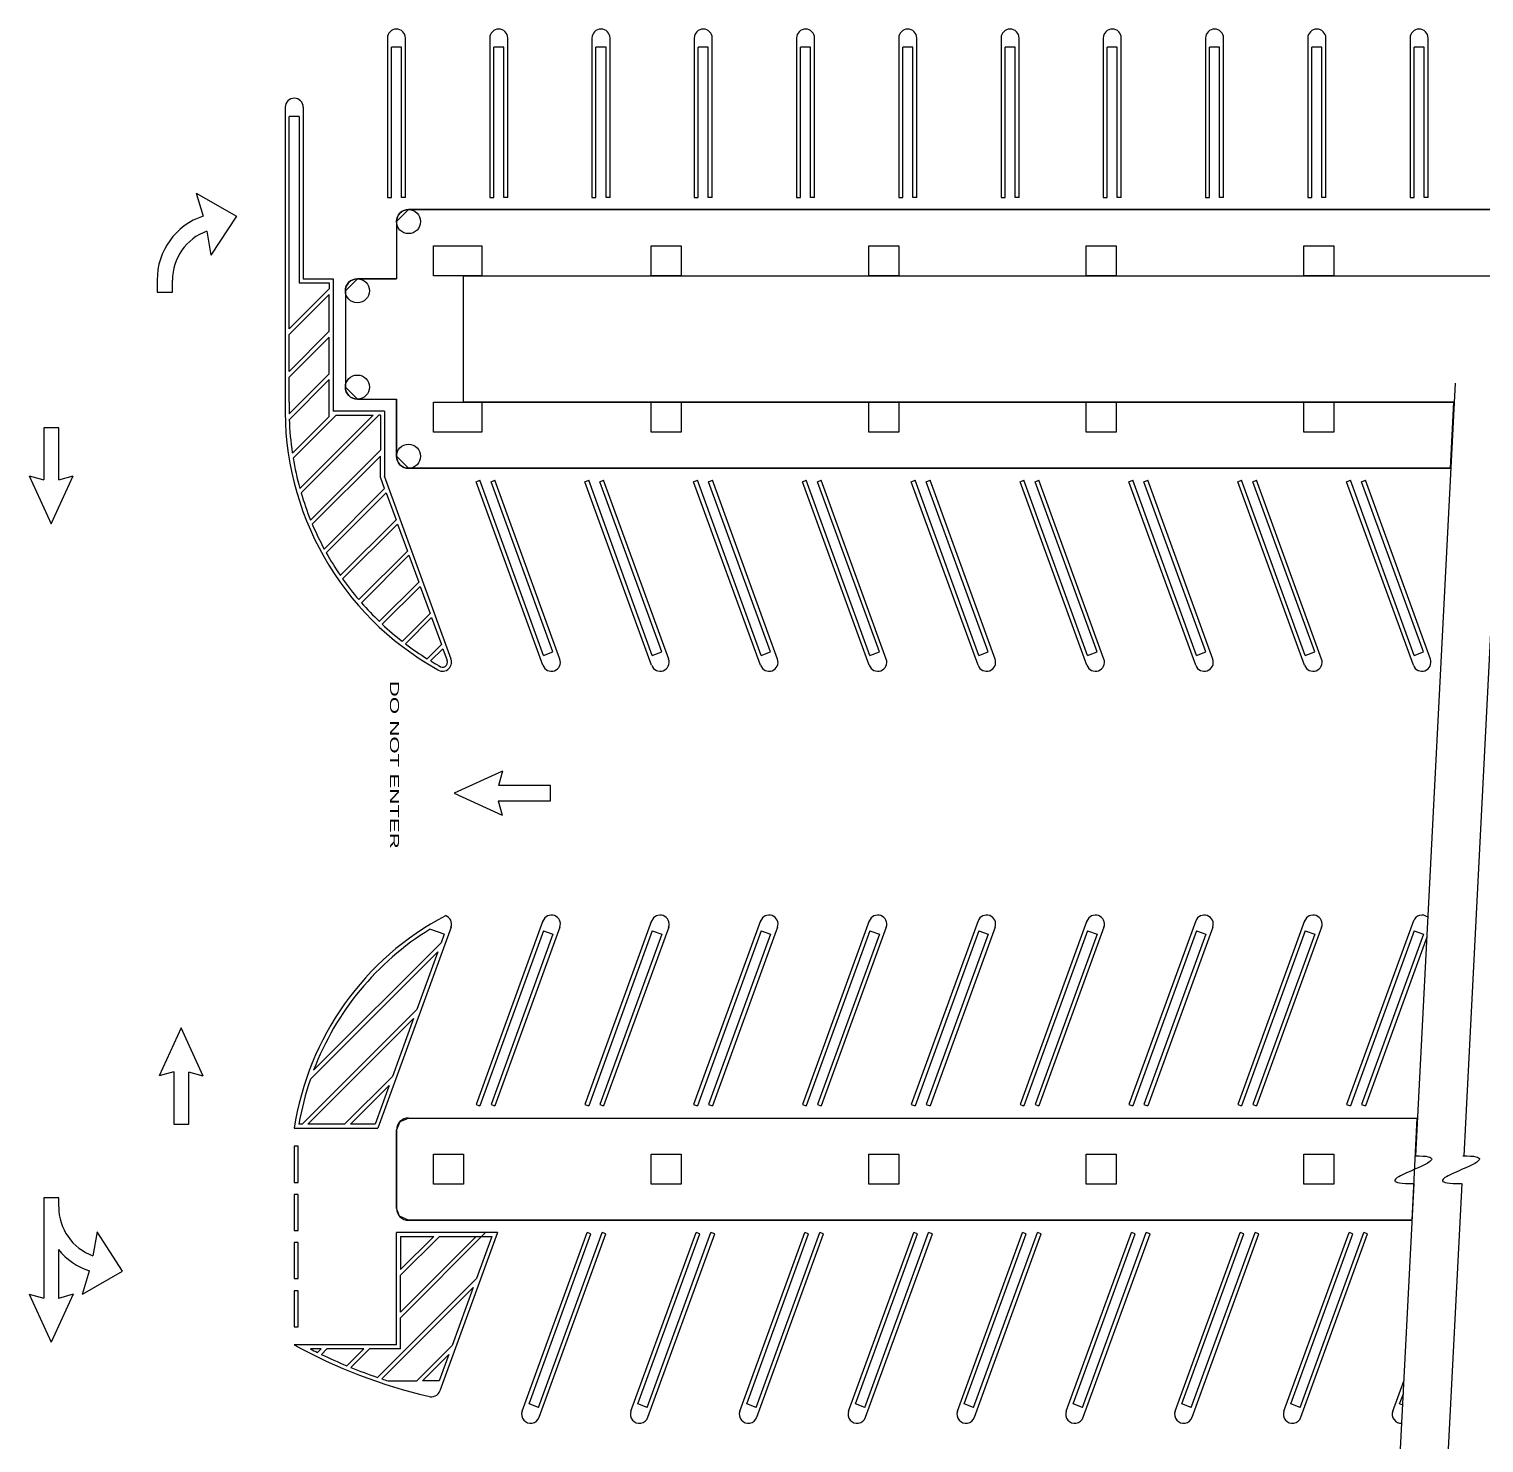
# Model space of a CAD drawing. Header units: inches. Extents: x -1991 to 3847, y -1060 to 4205.
# Drawn here: x 273 to 1724, y 1389 to 2799 of the extents above; entities that cross this region are included whole.
import ezdxf

# ---------------------------------------------------------------- set-up
doc = ezdxf.new("R2010")
doc.units = ezdxf.units.IN
doc.header["$LTSCALE"] = 10
doc.header["$MEASUREMENT"] = 0
doc.layers.add('A-COLS', color=5, linetype='CONTINUOUS')
doc.layers.add('A-FLOR', color=3, linetype='CONTINUOUS')
doc.styles.add('WDI-04', font='WDI-04.shx', dxfattribs={"width": 0.9})

msp = doc.modelspace()

# ---------------------------------------------------------------- linework, layer by layer
at = {"layer": 'A-COLS'}
for p, q in [((676, 2583), (724, 2583)), ((676, 2553), (676, 2583)), ((724, 2583), (724, 2553)), ((893, 2583), (923, 2583)), ((893, 2553), (893, 2583)), ((923, 2583), (923, 2553)), ((1110, 2583), (1140, 2583)), ((1110, 2553), (1110, 2583)), ((1140, 2583), (1140, 2553)), ((1327, 2583), (1357, 2583)), ((1327, 2553), (1327, 2583)), ((1357, 2583), (1357, 2553)), ((1544, 2583), (1574, 2583)), ((1544, 2553), (1544, 2583)), ((1574, 2583), (1574, 2553)), ((724, 2553), (676, 2553)), ((923, 2553), (893, 2553)), ((1140, 2553), (1110, 2553)), ((1357, 2553), (1327, 2553)), ((1574, 2553), (1544, 2553)), ((676, 2427), (724, 2427)), ((676, 2397), (676, 2427)), ((724, 2427), (724, 2397)), ((893, 2427), (923, 2427)), ((893, 2397), (893, 2427)), ((923, 2427), (923, 2397)), ((1110, 2427), (1140, 2427)), ((1110, 2397), (1110, 2427)), ((1140, 2427), (1140, 2397)), ((1327, 2427), (1357, 2427)), ((1327, 2397), (1327, 2427)), ((1357, 2427), (1357, 2397)), ((1544, 2427), (1574, 2427)), ((1544, 2397), (1544, 2427)), ((1574, 2427), (1574, 2397)), ((724, 2397), (676, 2397)), ((923, 2397), (893, 2397)), ((1140, 2397), (1110, 2397)), ((1357, 2397), (1327, 2397)), ((1574, 2397), (1544, 2397)), ((676, 1677), (706, 1677)), ((676, 1647), (676, 1677)), ((706, 1677), (706, 1647)), ((893, 1677), (923, 1677)), ((893, 1647), (893, 1677)), ((923, 1677), (923, 1647)), ((1110, 1677), (1140, 1677)), ((1110, 1647), (1110, 1677)), ((1140, 1677), (1140, 1647)), ((1327, 1677), (1357, 1677)), ((1327, 1647), (1327, 1677)), ((1357, 1677), (1357, 1647)), ((1544, 1677), (1574, 1677)), ((1544, 1647), (1544, 1677)), ((1574, 1677), (1574, 1647)), ((706, 1647), (676, 1647)), ((923, 1647), (893, 1647)), ((1140, 1647), (1110, 1647)), ((1357, 1647), (1327, 1647)), ((1574, 1647), (1544, 1647))]:
    msp.add_line(p, q, dxfattribs=at)
at = {"layer": 'A-FLOR'}
for p, q in [((630, 2790), (630, 2631)), ((648, 2631), (648, 2790)), ((732, 2790), (732, 2631)), ((750, 2631), (750, 2790)), ((834, 2790), (834, 2631)), ((852, 2631), (852, 2790)), ((936, 2790), (936, 2631)), ((954, 2631), (954, 2790)), ((1038, 2790), (1038, 2631)), ((1056, 2631), (1056, 2790)), ((1140, 2790), (1140, 2631)), ((1158, 2631), (1158, 2790)), ((1242, 2790), (1242, 2631)), ((1260, 2631), (1260, 2790)), ((1344, 2790), (1344, 2631)), ((1362, 2631), (1362, 2790)), ((1446, 2790), (1446, 2631)), ((1464, 2631), (1464, 2790)), ((1548, 2790), (1548, 2631)), ((1566, 2631), (1566, 2790)), ((1650, 2790), (1650, 2631)), ((1668, 2631), (1668, 2790)), ((634, 2631), (634, 2781)), ((644, 2781), (634, 2781)), ((644, 2631), (644, 2781)), ((736, 2631), (736, 2781)), ((746, 2781), (736, 2781)), ((746, 2631), (746, 2781)), ((838, 2631), (838, 2781)), ((848, 2781), (838, 2781)), ((848, 2631), (848, 2781)), ((940, 2631), (940, 2781)), ((950, 2781), (940, 2781)), ((950, 2631), (950, 2781)), ((1042, 2631), (1042, 2781)), ((1052, 2781), (1042, 2781)), ((1052, 2631), (1052, 2781)), ((1144, 2631), (1144, 2781)), ((1154, 2781), (1144, 2781)), ((1154, 2631), (1154, 2781)), ((1246, 2631), (1246, 2781)), ((1256, 2781), (1246, 2781)), ((1256, 2631), (1256, 2781)), ((1348, 2631), (1348, 2781)), ((1358, 2781), (1348, 2781)), ((1358, 2631), (1358, 2781)), ((1450, 2631), (1450, 2781)), ((1460, 2781), (1450, 2781)), ((1460, 2631), (1460, 2781)), ((1552, 2631), (1552, 2781)), ((1562, 2781), (1552, 2781)), ((1562, 2631), (1562, 2781)), ((1654, 2631), (1654, 2781)), ((1664, 2781), (1654, 2781)), ((1664, 2631), (1664, 2781)), ((528, 2721), (528, 2427)), ((546, 2721), (546, 2550)), ((532, 2500), (532, 2712)), ((542, 2712), (532, 2712)), ((542, 2712), (542, 2546)), ((439.3, 2635.5), (446.2, 2612.4)), ((439.3, 2635.5), (479.3, 2612.5)), ((630, 2631), (634, 2631)), ((648, 2631), (644, 2631)), ((732, 2631), (736, 2631)), ((750, 2631), (746, 2631)), ((834, 2631), (838, 2631)), ((852, 2631), (848, 2631)), ((936, 2631), (940, 2631)), ((954, 2631), (950, 2631)), ((1038, 2631), (1042, 2631)), ((1056, 2631), (1052, 2631)), ((1140, 2631), (1144, 2631)), ((1158, 2631), (1154, 2631)), ((1242, 2631), (1246, 2631)), ((1260, 2631), (1256, 2631)), ((1344, 2631), (1348, 2631)), ((1362, 2631), (1358, 2631)), ((1446, 2631), (1450, 2631)), ((1464, 2631), (1460, 2631)), ((1548, 2631), (1552, 2631)), ((1566, 2631), (1562, 2631)), ((1650, 2631), (1654, 2631)), ((1668, 2631), (1664, 2631)), ((479.3, 2612.5), (454, 2573.4)), ((449.8, 2597.4), (454, 2573.4)), ((400.2, 2548.7), (400.3, 2536.5)), ((415.5, 2536.5), (415.5, 2548.5)), ((572, 2540), (532, 2500)), ((542, 2546), (572, 2546)), ((546, 2550), (576, 2550)), ((572, 2546), (572, 2540)), ((576, 2550), (576, 2418)), ((400.3, 2536.5), (415.5, 2536.5)), ((572, 2534.4), (532, 2494.4)), ((572, 2497.6), (572, 2534.4)), ((532, 2457.6), (572, 2497.6)), ((532, 2457.6), (532, 2494.4)), ((532, 2451.9), (572, 2491.9)), ((572, 2455.2), (572, 2491.9)), ((572, 2455.2), (532.1, 2415.3)), ((532, 2427), (532, 2451.9)), ((532.3, 2409.8), (572, 2449.5)), ((572, 2412.7), (572, 2449.5)), ((535.3, 2376.1), (572, 2412.7)), ((536.1, 2371.2), (578.9, 2414)), ((542.6, 2340.9), (615.7, 2414)), ((543.9, 2336.5), (621.3, 2414)), ((627, 2418), (576, 2418)), ((578.9, 2414), (615.7, 2414)), ((623, 2414), (621.3, 2414)), ((623, 2414), (623, 2378.9)), ((627, 2418), (627, 2353)), ((287.1, 2401.5), (287.1, 2349.6)), ((302.1, 2401.5), (287.1, 2401.5)), ((302.1, 2349.4), (302.1, 2401.5)), ((553.4, 2309.3), (623, 2378.9)), ((555, 2305.3), (623, 2373.2)), ((623, 2352.3), (623, 2373.2)), ((272.6, 2353.6), (294.6, 2305.6)), ((272.6, 2353.6), (287.1, 2349.6)), ((294.6, 2305.6), (316.5, 2353.5)), ((302.1, 2349.4), (316.5, 2353.5)), ((627.2, 2340.7), (623, 2352.3)), ((693.4, 2170.7), (627, 2353)), ((567, 2280.4), (627.2, 2340.7)), ((569, 2276.8), (628.7, 2336.5)), ((628.7, 2336.5), (638.6, 2309.6)), ((718.4, 2347.6), (722.1, 2349)), ((785, 2164.5), (718.4, 2347.6)), ((785.7, 2174.3), (722.1, 2349)), ((733.3, 2347.6), (737, 2349)), ((795.1, 2177.8), (733.3, 2347.6)), ((801.9, 2170.7), (737, 2349)), ((826.9, 2347.6), (830.7, 2349)), ((893.5, 2164.5), (826.9, 2347.6)), ((894.2, 2174.3), (830.7, 2349)), ((841.8, 2347.6), (845.6, 2349)), ((903.6, 2177.8), (841.8, 2347.6)), ((910.5, 2170.7), (845.6, 2349)), ((935.4, 2347.6), (939.2, 2349)), ((1002.1, 2164.5), (935.4, 2347.6)), ((1002.8, 2174.3), (939.2, 2349)), ((950.3, 2347.6), (954.1, 2349)), ((1012.2, 2177.8), (950.3, 2347.6)), ((1019, 2170.7), (954.1, 2349)), ((1044, 2347.6), (1047.8, 2349)), ((1110.6, 2164.5), (1044, 2347.6)), ((1111.3, 2174.3), (1047.8, 2349)), ((1058.9, 2347.6), (1062.7, 2349)), ((1120.7, 2177.8), (1058.9, 2347.6)), ((1127.6, 2170.7), (1062.7, 2349)), ((1152.5, 2347.6), (1156.3, 2349)), ((1219.2, 2164.5), (1152.5, 2347.6)), ((1219.9, 2174.3), (1156.3, 2349)), ((1167.4, 2347.6), (1171.2, 2349)), ((1229.3, 2177.8), (1167.4, 2347.6)), ((1236.1, 2170.7), (1171.2, 2349)), ((1261.1, 2347.6), (1264.8, 2349)), ((1327.7, 2164.5), (1261.1, 2347.6)), ((1328.4, 2174.3), (1264.8, 2349)), ((1276, 2347.6), (1279.7, 2349)), ((1337.8, 2177.8), (1276, 2347.6)), ((1344.6, 2170.7), (1279.7, 2349)), ((1369.6, 2347.6), (1373.4, 2349)), ((1436.3, 2164.5), (1369.6, 2347.6)), ((1437, 2174.3), (1373.4, 2349)), ((1384.5, 2347.6), (1388.3, 2349)), ((1446.4, 2177.8), (1384.5, 2347.6)), ((1453.2, 2170.7), (1388.3, 2349)), ((1478.2, 2347.6), (1481.9, 2349)), ((1544.8, 2164.5), (1478.2, 2347.6)), ((1545.5, 2174.3), (1481.9, 2349)), ((1493.1, 2347.6), (1496.8, 2349)), ((1554.9, 2177.8), (1493.1, 2347.6)), ((1561.7, 2170.7), (1496.8, 2349)), ((1586.7, 2347.6), (1590.5, 2349)), ((1653.4, 2164.5), (1586.7, 2347.6)), ((1654.1, 2174.3), (1590.5, 2349)), ((1601.6, 2347.6), (1605.4, 2349)), ((1663.4, 2177.8), (1601.6, 2347.6)), ((1670.3, 2170.7), (1605.4, 2349)), ((583, 2254), (638.6, 2309.6)), ((585.3, 2250.7), (640.1, 2305.4)), ((640.1, 2305.4), (649.9, 2278.5)), ((601.4, 2230), (649.9, 2278.5)), ((604, 2226.9), (651.4, 2274.3)), ((651.4, 2274.3), (661.2, 2247.4)), ((621.9, 2208.1), (661.2, 2247.4)), ((624.8, 2205.4), (662.7, 2243.2)), ((662.7, 2243.2), (672.5, 2216.3)), ((672.5, 2216.3), (644.7, 2188.4)), ((674, 2212.1), (647.9, 2186)), ((674, 2212.1), (683.8, 2185.2)), ((683.8, 2185.2), (669.6, 2171)), ((685.3, 2181), (673.1, 2168.8)), ((685.3, 2181), (689.6, 2169.3)), ((785.7, 2174.3), (795.1, 2177.8)), ((894.2, 2174.3), (903.6, 2177.8)), ((1002.8, 2174.3), (1012.2, 2177.8)), ((1111.3, 2174.3), (1120.7, 2177.8)), ((1219.9, 2174.3), (1229.3, 2177.8)), ((1328.4, 2174.3), (1337.8, 2177.8)), ((1437, 2174.3), (1446.4, 2177.8)), ((1545.5, 2174.3), (1554.9, 2177.8)), ((1654.1, 2174.3), (1663.4, 2177.8)), ((744.6, 2059), (696.6, 2037)), ((744.6, 2059), (740.6, 2044.5)), ((696.6, 2037), (744.5, 2015)), ((792.6, 2044.5), (740.6, 2044.5)), ((792.6, 2029.5), (792.6, 2044.5)), ((740.5, 2029.5), (744.5, 2015)), ((740.5, 2029.5), (792.6, 2029.5)), ((693.4, 1903.3), (620.4, 1702.8)), ((686.5, 1896.2), (672.4, 1901.4)), ((785, 1909.5), (718.4, 1726.4)), ((801.9, 1903.3), (737, 1725)), ((893.5, 1909.5), (826.9, 1726.4)), ((910.5, 1903.3), (845.6, 1725)), ((1002.1, 1909.5), (935.4, 1726.4)), ((1019, 1903.3), (954.1, 1725)), ((1110.6, 1909.5), (1044, 1726.4)), ((1127.6, 1903.3), (1062.7, 1725)), ((1219.2, 1909.5), (1152.5, 1726.4)), ((1236.1, 1903.3), (1171.2, 1725)), ((1327.7, 1909.5), (1261.1, 1726.4)), ((1344.6, 1903.3), (1279.7, 1725)), ((1436.3, 1909.5), (1369.6, 1726.4)), ((1453.2, 1903.3), (1388.3, 1725)), ((1544.8, 1909.5), (1478.2, 1726.4)), ((1561.7, 1903.3), (1496.8, 1725)), ((1653.4, 1909.5), (1586.7, 1726.4)), ((683.5, 1887.8), (556.3, 1760.6)), ((686.5, 1896.2), (683.5, 1887.8)), ((785.7, 1899.7), (722.1, 1725)), ((795.1, 1896.2), (733.3, 1726.4)), ((785.7, 1899.7), (795.1, 1896.2)), ((894.2, 1899.7), (830.7, 1725)), ((903.6, 1896.2), (841.8, 1726.4)), ((894.2, 1899.7), (903.6, 1896.2)), ((1002.8, 1899.7), (939.2, 1725)), ((1012.2, 1896.2), (950.3, 1726.4)), ((1002.8, 1899.7), (1012.2, 1896.2)), ((1111.3, 1899.7), (1047.8, 1725)), ((1120.7, 1896.2), (1058.9, 1726.4)), ((1111.3, 1899.7), (1120.7, 1896.2)), ((1219.9, 1899.7), (1156.3, 1725)), ((1229.3, 1896.2), (1167.4, 1726.4)), ((1219.9, 1899.7), (1229.3, 1896.2)), ((1328.4, 1899.7), (1264.8, 1725)), ((1337.8, 1896.2), (1276, 1726.4)), ((1328.4, 1899.7), (1337.8, 1896.2)), ((1437, 1899.7), (1373.4, 1725)), ((1446.4, 1896.2), (1384.5, 1726.4)), ((1437, 1899.7), (1446.4, 1896.2)), ((1545.5, 1899.7), (1481.9, 1725)), ((1554.9, 1896.2), (1493.1, 1726.4)), ((1545.5, 1899.7), (1554.9, 1896.2)), ((1654.1, 1899.7), (1590.5, 1725)), ((1663.4, 1896.2), (1601.6, 1726.4)), ((1666.7, 1893.4), (1605.4, 1725)), ((1654.1, 1899.7), (1663.4, 1896.2)), ((680.2, 1878.9), (553.1, 1751.8)), ((680.2, 1878.9), (659.2, 1821.1)), ((659.2, 1821.1), (544.9, 1706.8)), ((424.3, 1802.9), (402.4, 1755)), ((446.3, 1754.9), (424.3, 1802.9)), ((656, 1812.2), (550.6, 1706.8)), ((656, 1812.2), (634.9, 1754.4)), ((416.8, 1759), (402.4, 1755)), ((416.8, 1759), (416.8, 1707)), ((446.3, 1754.9), (431.8, 1758.9)), ((431.8, 1707), (431.8, 1758.9)), ((634.9, 1754.4), (587.3, 1706.8)), ((631.7, 1745.5), (593, 1706.8)), ((631.7, 1745.5), (617.6, 1706.8)), ((718.4, 1726.4), (722.1, 1725)), ((733.3, 1726.4), (737, 1725)), ((826.9, 1726.4), (830.7, 1725)), ((841.8, 1726.4), (845.6, 1725)), ((935.4, 1726.4), (939.2, 1725)), ((950.3, 1726.4), (954.1, 1725)), ((1044, 1726.4), (1047.8, 1725)), ((1058.9, 1726.4), (1062.7, 1725)), ((1152.5, 1726.4), (1156.3, 1725)), ((1167.4, 1726.4), (1171.2, 1725)), ((1261.1, 1726.4), (1264.8, 1725)), ((1276, 1726.4), (1279.7, 1725)), ((1369.6, 1726.4), (1373.4, 1725)), ((1384.5, 1726.4), (1388.3, 1725)), ((1478.2, 1726.4), (1481.9, 1725)), ((1493.1, 1726.4), (1496.8, 1725)), ((1586.7, 1726.4), (1590.5, 1725)), ((1601.6, 1726.4), (1605.4, 1725)), ((416.8, 1707), (431.8, 1707)), ((537, 1702.8), (620.4, 1702.8)), ((544.9, 1706.8), (541.7, 1706.8)), ((587.3, 1706.8), (550.6, 1706.8)), ((617.6, 1706.8), (593, 1706.8)), ((541, 1684.8), (537, 1684.8)), ((537, 1684.8), (537, 1648.8)), ((541, 1648.8), (541, 1684.8)), ((537, 1648.8), (541, 1648.8)), ((302.1, 1633.4), (287.1, 1633.4)), ((287.1, 1633.4), (287.1, 1533.2)), ((302.1, 1624.4), (302.1, 1633.4)), ((541, 1636.8), (537, 1636.8)), ((537, 1636.8), (537, 1600.8)), ((541, 1600.8), (541, 1636.8)), ((340.6, 1599.5), (336, 1575.6)), ((365.8, 1560.4), (340.6, 1599.5)), ((537, 1600.8), (541, 1600.8)), ((639, 1486.8), (639, 1599)), ((739.8, 1599), (639, 1599)), ((727.9, 1598.7), (643, 1513.8)), ((739.8, 1599), (682.3, 1440.9)), ((764.3, 1420.7), (829.2, 1599)), ((771.2, 1427.8), (833, 1597.6)), ((780.6, 1424.3), (844.1, 1599)), ((781.2, 1414.5), (847.9, 1597.6)), ((833, 1597.6), (829.2, 1599)), ((847.9, 1597.6), (844.1, 1599)), ((872.9, 1420.7), (937.8, 1599)), ((879.7, 1427.8), (941.5, 1597.6)), ((889.1, 1424.3), (952.7, 1599)), ((889.8, 1414.5), (956.4, 1597.6)), ((941.5, 1597.6), (937.8, 1599)), ((956.4, 1597.6), (952.7, 1599)), ((981.4, 1420.7), (1046.3, 1599)), ((988.3, 1427.8), (1050.1, 1597.6)), ((997.7, 1424.3), (1061.2, 1599)), ((998.3, 1414.5), (1065, 1597.6)), ((1050.1, 1597.6), (1046.3, 1599)), ((1065, 1597.6), (1061.2, 1599)), ((1090, 1420.7), (1154.9, 1599)), ((1096.8, 1427.8), (1158.6, 1597.6)), ((1106.2, 1424.3), (1169.8, 1599)), ((1106.9, 1414.5), (1173.5, 1597.6)), ((1158.6, 1597.6), (1154.9, 1599)), ((1173.5, 1597.6), (1169.8, 1599)), ((1198.5, 1420.7), (1263.4, 1599)), ((1205.3, 1427.8), (1267.2, 1597.6)), ((1214.7, 1424.3), (1278.3, 1599)), ((1215.4, 1414.5), (1282.1, 1597.6)), ((1267.2, 1597.6), (1263.4, 1599)), ((1282.1, 1597.6), (1278.3, 1599)), ((1307.1, 1420.7), (1372, 1599)), ((1313.9, 1427.8), (1375.7, 1597.6)), ((1323.3, 1424.3), (1386.9, 1599)), ((1324, 1414.5), (1390.6, 1597.6)), ((1375.7, 1597.6), (1372, 1599)), ((1390.6, 1597.6), (1386.9, 1599)), ((1415.6, 1420.7), (1480.5, 1599)), ((1422.4, 1427.8), (1484.3, 1597.6)), ((1431.8, 1424.3), (1495.4, 1599)), ((1432.5, 1414.5), (1499.2, 1597.6)), ((1484.3, 1597.6), (1480.5, 1599)), ((1499.2, 1597.6), (1495.4, 1599)), ((1524.2, 1420.7), (1589.1, 1599)), ((1531, 1427.8), (1592.8, 1597.6)), ((1540.4, 1424.3), (1604, 1599)), ((1541.1, 1414.5), (1607.7, 1597.6)), ((1592.8, 1597.6), (1589.1, 1599)), ((1607.7, 1597.6), (1604, 1599)), ((301.8, 1581.8), (301.8, 1533.1)), ((541, 1588.8), (537, 1588.8)), ((537, 1588.8), (537, 1552.8)), ((541, 1552.8), (541, 1588.8)), ((643, 1595), (643, 1561.9)), ((681.8, 1595), (643, 1556.2)), ((676.1, 1595), (643, 1561.9)), ((718.5, 1595), (643, 1519.5)), ((643, 1595), (676.1, 1595)), ((681.8, 1595), (734.1, 1595)), ((734.1, 1595), (718.8, 1552.8)), ((325.8, 1537.4), (332.7, 1560.5)), ((325.8, 1537.4), (365.8, 1560.4)), ((537, 1552.8), (541, 1552.8)), ((718.8, 1552.8), (620.2, 1454.3)), ((643, 1519.5), (643, 1556.2)), ((541, 1540.8), (537, 1540.8)), ((537, 1540.8), (537, 1504.8)), ((541, 1504.8), (541, 1540.8)), ((715.5, 1543.9), (624.5, 1452.8)), ((715.5, 1543.9), (694.5, 1486.1)), ((272.6, 1537.4), (294.6, 1489.4)), ((272.6, 1537.4), (287.1, 1533.2)), ((316.6, 1537.4), (294.6, 1489.4)), ((316.6, 1537.4), (301.8, 1533.1)), ((643, 1482.8), (643, 1513.8)), ((537, 1504.8), (541, 1504.8)), ((639, 1486.8), (537, 1486.8)), ((564, 1482.8), (553.1, 1482.8)), ((564, 1482.8), (560.3, 1479.2)), ((569.6, 1482.8), (564.1, 1477.3)), ((606.4, 1482.8), (569.6, 1482.8)), ((606.4, 1482.8), (589.5, 1465.9)), ((612, 1482.8), (593.5, 1464.3)), ((643, 1482.8), (612, 1482.8)), ((694.5, 1486.1), (659.2, 1450.8)), ((691.2, 1477.2), (664.8, 1450.8)), ((691.2, 1477.2), (681.6, 1450.8)), ((1632.7, 1420.7), (1644, 1451.6)), ((630.7, 1450.8), (659.2, 1450.8)), ((681.6, 1450.8), (664.8, 1450.8)), ((1639.5, 1427.8), (1643.3, 1438)), ((780.6, 1424.3), (771.2, 1427.8)), ((889.1, 1424.3), (879.7, 1427.8)), ((997.7, 1424.3), (988.3, 1427.8)), ((1106.2, 1424.3), (1096.8, 1427.8)), ((1214.7, 1424.3), (1205.3, 1427.8)), ((1323.3, 1424.3), (1313.9, 1427.8)), ((1431.8, 1424.3), (1422.4, 1427.8)), ((1540.4, 1424.3), (1531, 1427.8)), ((1642.7, 1426.6), (1639.5, 1427.8))]:
    msp.add_line(p, q, dxfattribs=at)
at = {"layer": 'A-FLOR', "linetype": 'Continuous'}
for p, q in [((651, 2619), (639, 2607)), ((651, 2619), (2901, 2619)), ((2901, 2619), (651, 2619)), ((639, 2607), (639, 2550)), ((639, 2607), (639, 2550)), ((600, 2550), (588, 2538)), ((600, 2550), (639, 2550)), ((639, 2550), (600, 2550)), ((706, 2427), (706, 2553)), ((706, 2553), (2846, 2553)), ((706, 2553), (2846, 2553)), ((706, 2427), (706, 2553)), ((588, 2538), (588, 2442)), ((588, 2538), (588, 2442)), ((588, 2442), (600, 2430)), ((1695.1, 2445.8), (1655.5, 1675.4)), ((1743, 2444.3), (1703.5, 1675.4)), ((600, 2430), (639, 2430)), ((600, 2430), (639, 2430)), ((639, 2373), (639, 2430)), ((639, 2430), (639, 2373)), ((706, 2427), (1693.8, 2427)), ((1693.8, 2427), (706, 2427)), ((1690.2, 2361), (1693.8, 2427)), ((639, 2373), (651, 2361)), ((1690.2, 2361), (651, 2361)), ((651, 2361), (1690.2, 2361)), ((642.6, 1709.6), (651, 1713)), ((651, 1713), (1656.9, 1713)), ((651, 1713), (1656.9, 1713)), ((1656.9, 1713), (1651.9, 1611)), ((639, 1701), (642.6, 1709.6)), ((639, 1701), (639, 1623)), ((639, 1623), (639, 1701)), ((1654.9, 1675.4), (1659.1, 1675.3)), ((1659.1, 1675.3), (1662.7, 1675.1)), ((1662.7, 1675.1), (1665.6, 1674.8)), ((1665.6, 1674.8), (1667.9, 1674.4)), ((1667.9, 1674.4), (1669.6, 1673.9)), ((1669.8, 1669.6), (1668.5, 1668.7)), ((1669.6, 1673.9), (1670.8, 1673.4)), ((1670.8, 1670.5), (1669.8, 1669.6)), ((1670.8, 1673.4), (1671.5, 1672.7)), ((1671.4, 1671.3), (1670.8, 1670.5)), ((1671.7, 1672.1), (1671.4, 1671.3)), ((1671.5, 1672.7), (1671.7, 1672.1)), ((1702.5, 1675.4), (1706.7, 1675.3)), ((1706.7, 1675.3), (1710.3, 1675.1)), ((1710.3, 1675.1), (1713.2, 1674.8)), ((1713.2, 1674.8), (1715.5, 1674.4)), ((1715.5, 1674.4), (1717.2, 1673.9)), ((1717.4, 1669.6), (1716.1, 1668.7)), ((1717.2, 1673.9), (1718.4, 1673.4)), ((1718.4, 1670.5), (1717.4, 1669.6)), ((1718.4, 1673.4), (1719.1, 1672.7)), ((1719, 1671.3), (1718.4, 1670.5)), ((1719.3, 1672.1), (1719, 1671.3)), ((1719.1, 1672.7), (1719.3, 1672.1)), ((1638.7, 1654.5), (1637.2, 1653.6)), ((1640.4, 1655.4), (1638.7, 1654.5)), ((1642.3, 1656.4), (1640.4, 1655.4)), ((1644.4, 1657.4), (1642.3, 1656.4)), ((1646.6, 1658.4), (1644.4, 1657.4)), ((1649, 1659.5), (1646.6, 1658.4)), ((1651.4, 1660.5), (1649, 1659.5)), ((1653.8, 1661.6), (1651.4, 1660.5)), ((1656.3, 1662.7), (1653.8, 1661.6)), ((1658.7, 1663.7), (1656.3, 1662.7)), ((1661, 1664.8), (1658.7, 1663.7)), ((1663.1, 1665.8), (1661, 1664.8)), ((1665.1, 1666.8), (1663.1, 1665.8)), ((1667, 1667.8), (1665.1, 1666.8)), ((1668.5, 1668.7), (1667, 1667.8)), ((1686.3, 1654.5), (1684.8, 1653.6)), ((1688, 1655.4), (1686.3, 1654.5)), ((1689.9, 1656.4), (1688, 1655.4)), ((1692, 1657.4), (1689.9, 1656.4)), ((1694.2, 1658.4), (1692, 1657.4)), ((1696.6, 1659.5), (1694.2, 1658.4)), ((1699, 1660.5), (1696.6, 1659.5)), ((1701.4, 1661.6), (1699, 1660.5)), ((1703.9, 1662.7), (1701.4, 1661.6)), ((1706.3, 1663.7), (1703.9, 1662.7)), ((1708.6, 1664.8), (1706.3, 1663.7)), ((1710.7, 1665.8), (1708.6, 1664.8)), ((1712.7, 1666.8), (1710.7, 1665.8)), ((1714.6, 1667.8), (1712.7, 1666.8)), ((1716.1, 1668.7), (1714.6, 1667.8)), ((1614, 869), (1654, 1647.7)), ((1635.3, 1651.9), (1634.8, 1651.1)), ((1634.8, 1651.1), (1634.8, 1650.4)), ((1634.8, 1650.4), (1635.2, 1649.8)), ((1635.2, 1649.8), (1636.1, 1649.2)), ((1636.1, 1652.7), (1635.3, 1651.9)), ((1637.2, 1653.6), (1636.1, 1652.7)), ((1636.1, 1649.2), (1637.5, 1648.8)), ((1637.5, 1648.8), (1639.5, 1648.4)), ((1639.5, 1648.4), (1642.1, 1648)), ((1642.1, 1648), (1645.3, 1647.8)), ((1645.3, 1647.8), (1649.2, 1647.7)), ((1649.2, 1647.7), (1653.8, 1647.7)), ((1662, 869), (1702, 1647.7)), ((1682.9, 1651.9), (1682.4, 1651.1)), ((1682.4, 1651.1), (1682.4, 1650.4)), ((1682.4, 1650.4), (1682.8, 1649.8)), ((1682.8, 1649.8), (1683.7, 1649.2)), ((1683.7, 1652.7), (1682.9, 1651.9)), ((1684.8, 1653.6), (1683.7, 1652.7)), ((1683.7, 1649.2), (1685.1, 1648.8)), ((1685.1, 1648.8), (1687.1, 1648.4)), ((1687.1, 1648.4), (1689.7, 1648)), ((1689.7, 1648), (1692.9, 1647.8)), ((1692.9, 1647.8), (1696.8, 1647.7)), ((1696.8, 1647.7), (1701.4, 1647.7)), ((641.9, 1615.2), (639, 1623)), ((651, 1611), (641.9, 1615.2)), ((651, 1611), (1651.9, 1611)), ((1651.9, 1611), (651, 1611))]:
    msp.add_line(p, q, dxfattribs=at)
for centre in [(651, 2607), (600, 2538), (600, 2442), (651, 2373)]:
    msp.add_circle(centre, 12, dxfattribs=at)
at = {"layer": 'A-FLOR'}
for centre, radius, start, end in [((639, 2790), 9, 0, 180), ((741, 2790), 9, 0, 180), ((843, 2790), 9, 0, 180), ((945, 2790), 9, 0, 180), ((1047, 2790), 9, 0, 180), ((1149, 2790), 9, 0, 180), ((1251, 2790), 9, 0, 180), ((1353, 2790), 9, 0, 180), ((1455, 2790), 9, 0, 180), ((1557, 2790), 9, 0, 180), ((1659, 2790), 9, 0, 180), ((537, 2721), 9, 0, 180), ((467.3, 2548.9), 67, 108.3509, 180.3043), ((467.5, 2548.5), 52, 109.8876, 180), ((824.6, 2419.3), 296.7, 178.5149, 240.6383), ((846.5, 2423.7), 314.6, 179.4055, 181.537), ((824.6, 2419.3), 292.7, 181.8554, 188.453), ((824.6, 2419.3), 292.7, 189.4225, 195.5344), ((824.6, 2419.3), 292.7, 196.4297, 202.0817), ((824.6, 2419.3), 292.7, 202.9291, 208.3254), ((824.6, 2419.3), 292.7, 209.141, 214.3707), ((824.6, 2419.3), 292.7, 215.1663, 220.2981), ((824.6, 2419.3), 292.7, 221.0833, 226.1753), ((824.6, 2419.3), 292.7, 226.9585, 232.0649), ((824.6, 2419.3), 292.7, 232.9245, 238.0309), ((824.6, 2419.3), 292.7, 238.8358, 240.721), ((684.9, 2167.6), 9, 230.0855, 20), ((684.9, 2167.6), 5, 226.4498, 20), ((793.5, 2167.6), 9, 200, 20), ((902, 2167.6), 9, 200, 20), ((1010.6, 2167.6), 9, 200, 20), ((1119.1, 2167.6), 9, 200, 20), ((1227.6, 2167.6), 9, 200, 20), ((1336.2, 2167.6), 9, 200, 20), ((1444.7, 2167.6), 9, 200, 20), ((1553.3, 2167.6), 9, 200, 20), ((1661.8, 2167.6), 9, 200, 20), ((821.9, 1659.7), 288.1, 117.6901, 171.3988), ((821.9, 1659.7), 284.1, 121.7377, 159.2025), ((684.9, 1906.4), 9, 340, 70), ((793.5, 1906.4), 9, 340, 160), ((902, 1906.4), 9, 340, 160), ((1010.6, 1906.4), 9, 340, 160), ((1119.1, 1906.4), 9, 340, 160), ((1227.6, 1906.4), 9, 340, 160), ((1336.2, 1906.4), 9, 340, 160), ((1444.7, 1906.4), 9, 340, 160), ((1553.3, 1906.4), 9, 340, 160), ((1661.8, 1906.4), 9, 49.3223, 160), ((821.9, 1659.7), 284.1, 161.1006, 170.4598), ((354.1, 1624.4), 52, 179.9657, 249.7219), ((353.8, 1624.1), 67, 219.0934, 251.6491), ((788.9, 1944.2), 522.2, 241.1498, 256.92), ((788.9, 1944.2), 518.2, 242.9193, 243.8163), ((788.9, 1944.2), 518.2, 244.2842, 247.3605), ((788.9, 1944.2), 518.2, 247.8396, 250.9975), ((788.9, 1944.2), 518.2, 251.4906, 252.219), ((673.9, 1444), 9, 250, 340), ((772.8, 1417.6), 9, 160, 340), ((881.3, 1417.6), 9, 160, 340), ((989.9, 1417.6), 9, 160, 340), ((1098.4, 1417.6), 9, 160, 340), ((1207, 1417.6), 9, 160, 340), ((1315.5, 1417.6), 9, 160, 340), ((1424.1, 1417.6), 9, 160, 340), ((1532.6, 1417.6), 9, 160, 340), ((1641.2, 1417.6), 9, 160, 273.7843)]:
    msp.add_arc(centre, radius, start, end, dxfattribs=at)
at = {"layer": 'A-FLOR', "linetype": 'Continuous'}
for centre, start, end in [((651, 2607), 90, 180), ((600, 2538), 90, 180), ((600, 2442), 180, 270), ((651, 2373), 180, 270), ((651, 1701), 90, 180), ((651, 1623), 180, 270)]:
    msp.add_arc(centre, 12, start, end, dxfattribs=at)

# ---------------------------------------------------------------- texts
at = {"layer": 'A-FLOR', "style": 'WDI-04', "width": 1.843333}
msp.add_text('DO NOT ENTER', height=9, rotation=270, dxfattribs=at).set_placement((632.5, 2149.1))

doc.saveas('drawing.dxf')
